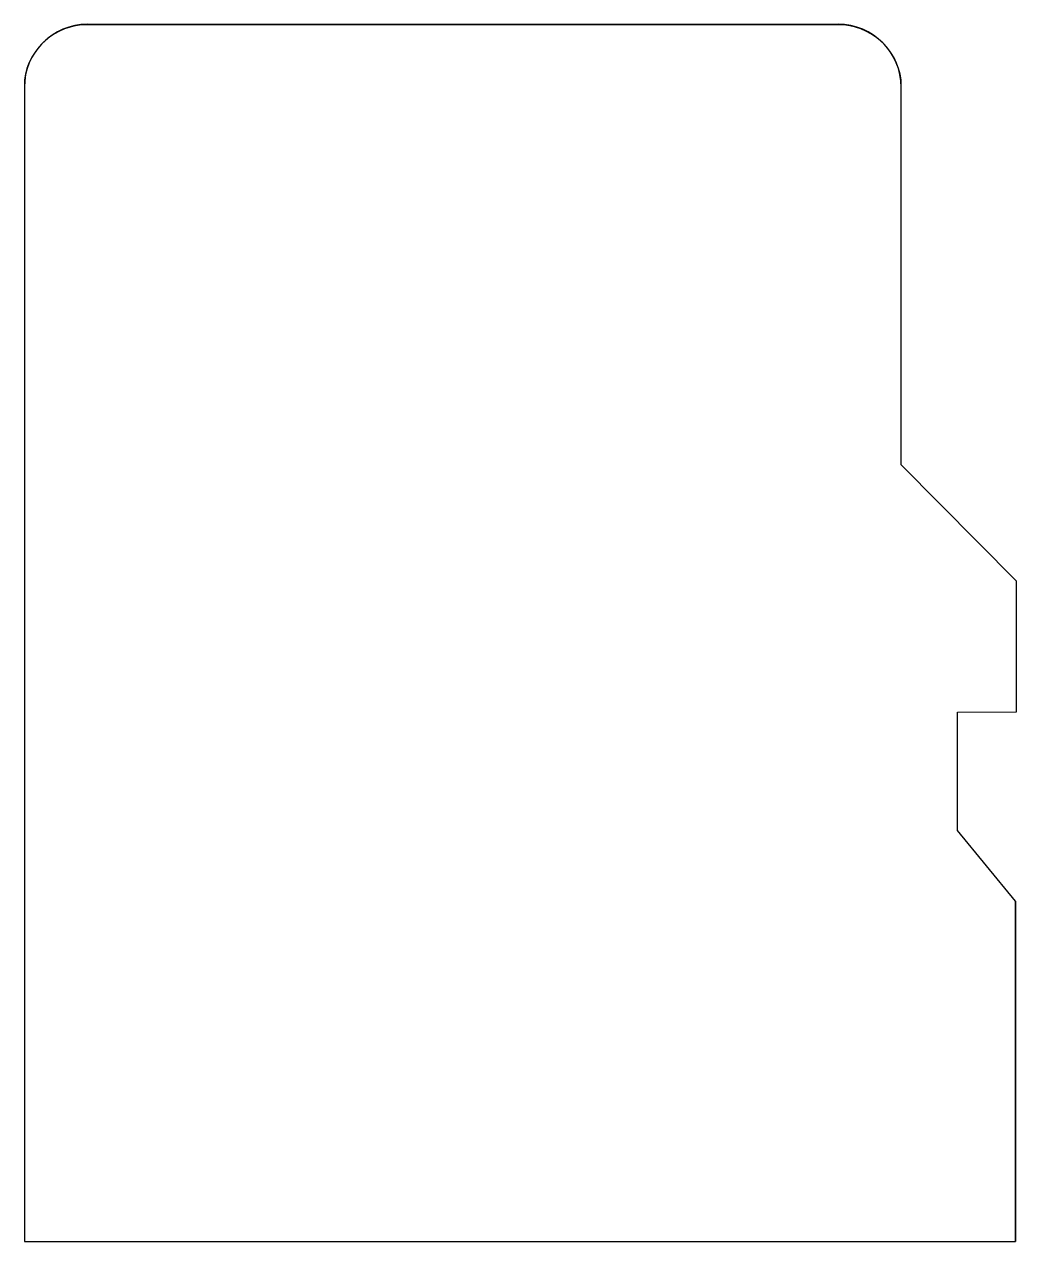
# Model space of a CAD drawing. Header units: millimetres. Extents: x 18.5 to 29.5, y 10.5 to 24.
import ezdxf

# ---------------------------------------------------------------- set-up
doc = ezdxf.new("R2010")
doc.units = ezdxf.units.MM
doc.layers.get('0').update_dxf_attribs({"linetype": 'CONTINUOUS'})

msp = doc.modelspace()

# ---------------------------------------------------------------- linework, layer by layer
for p, q in [((27.483, 24.033), (19.153, 24.033)), ((19.154, 24.037), (27.485, 24.037)), ((18.454, 23.42), (18.454, 10.522)), ((28.185, 19.148), (28.185, 23.42)), ((18.454, 23.337), (18.454, 10.522)), ((28.185, 19.148), (28.185, 23.337)), ((29.466, 17.856), (28.185, 19.148)), ((29.466, 17.856), (28.185, 19.148)), ((29.466, 16.405), (29.466, 17.856)), ((29.466, 16.405), (29.466, 17.856)), ((28.81, 16.4), (29.466, 16.405)), ((28.81, 15.087), (28.81, 16.4)), ((28.81, 15.087), (28.81, 16.031)), ((29.455, 14.303), (28.81, 15.087)), ((29.455, 14.303), (28.81, 15.087)), ((29.455, 10.522), (29.455, 14.303)), ((29.455, 14.303), (29.455, 10.522)), ((18.454, 10.522), (29.455, 10.522))]:
    msp.add_line(p, q)
for centre, radius, start, end in [((19.154, 23.337), 0.7, 90, 180), ((19.153, 23.328), 0.705, 90, 172.4984), ((27.486, 23.328), 0.705, 7.5016, 90.2047), ((27.485, 23.337), 0.7, 0, 90)]:
    msp.add_arc(centre, radius, start, end)

doc.saveas('drawing.dxf')
